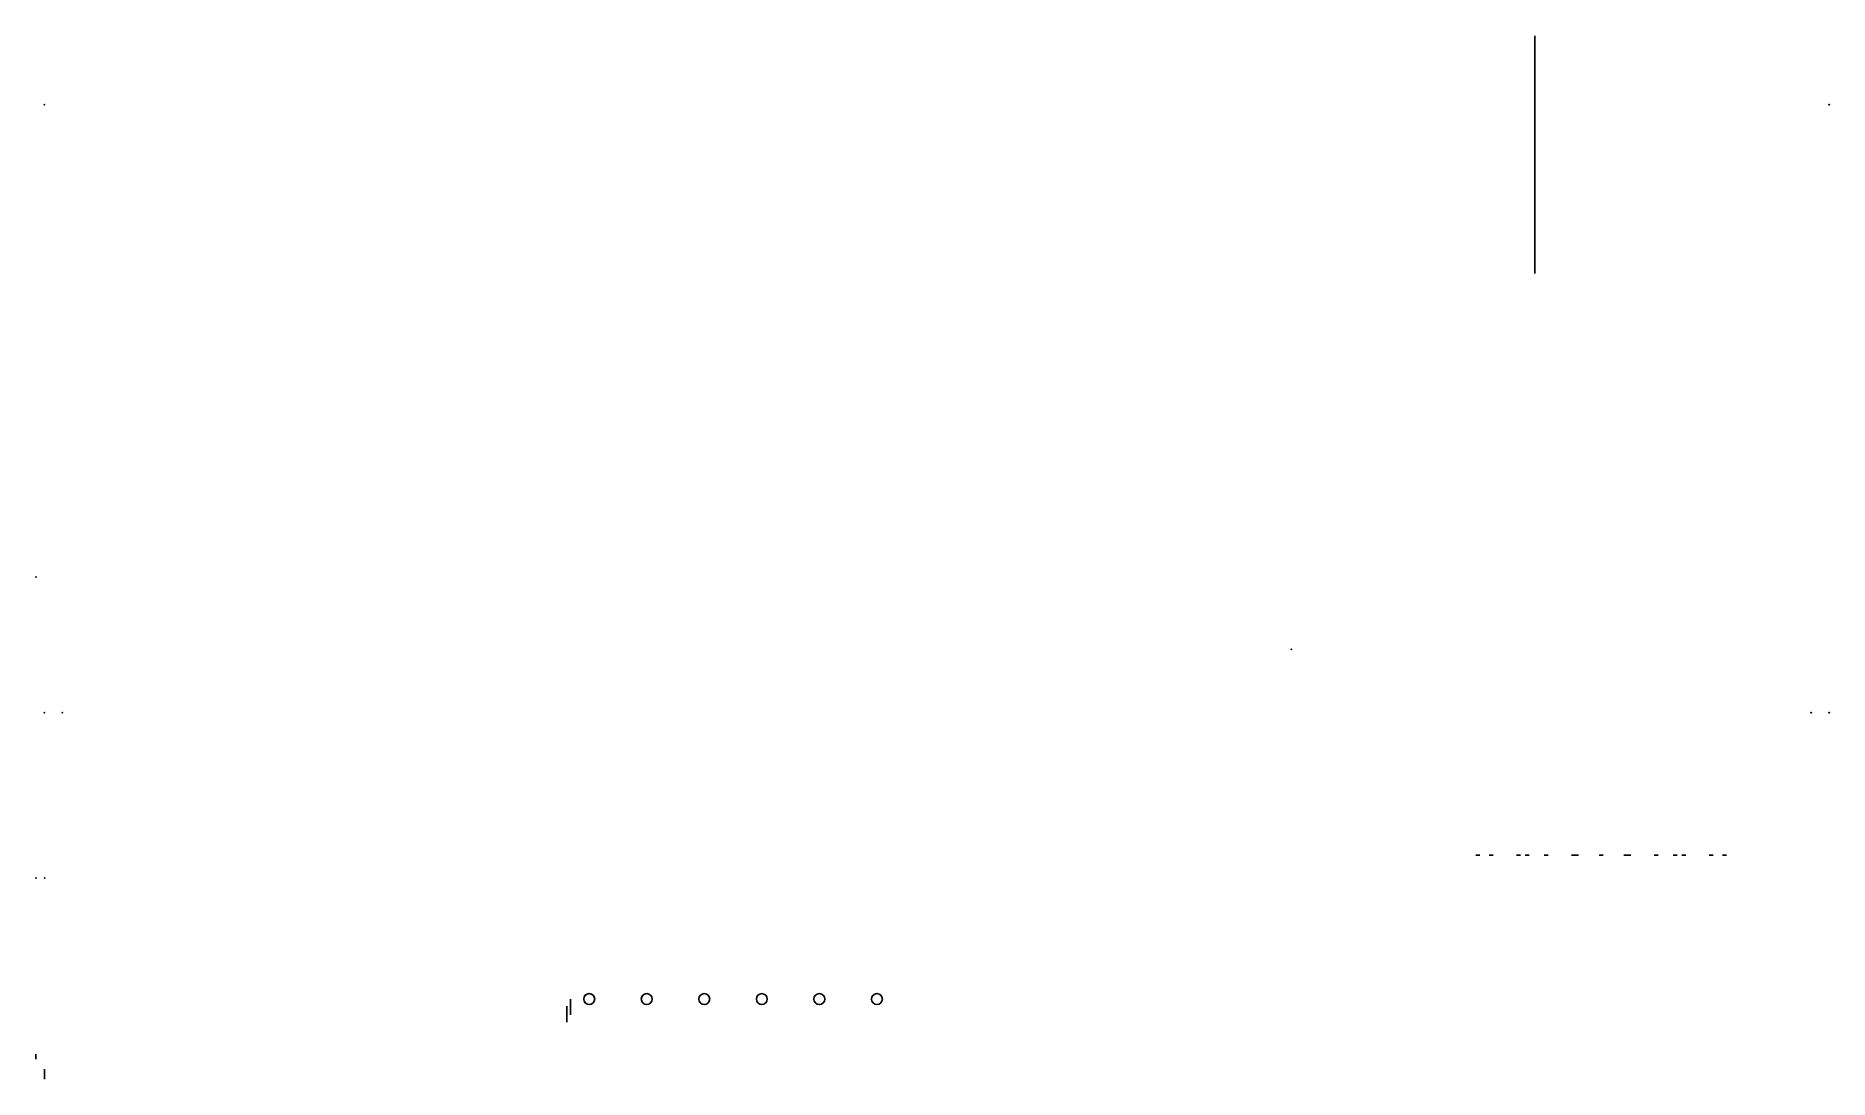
# Model space of a CAD drawing. Header units: inches. Extents: x -1098 to 6225, y -129 to 4133.
import ezdxf

# ---------------------------------------------------------------- set-up
doc = ezdxf.new("R2010")
doc.units = ezdxf.units.IN
doc.header["$MEASUREMENT"] = 0
doc.layers.add('TRANE-UNIT', color=43, linetype='Continuous')

# ---------------------------------------------------------------- blocks, each defined once
blk = doc.blocks.new('Trane-Unit')
at = {"layer": 'TRANE-UNIT', "color": 0}
for p, q in [((150.52, 81.4, 111.1), (150.52, 105.4, 111.1)), ((52.77, 5.77, 67.48), (52.77, 7.37, 67.48)), ((53.13, 6.5, 67.76), (53.13, 8.09, 67.76)), ((0, 0), (0, 1))]:
    blk.add_line(p, q, dxfattribs=at)
for centre in [(55.02, 8.09, 103.74), (60.83, 8.09, 103.74), (66.64, 8.09, 103.74), (72.45, 8.09, 103.74), (78.26, 8.09, 103.74), (84.07, 8.09, 103.74)]:
    blk.add_circle(centre, 0.551, dxfattribs=at)
at = {"layer": 'TRANE-UNIT', "color": 0, "extrusion": (0, -1, -1e-16)}
for centre, start, end in [((144.76, 105.3, -22.62), 180, 0), ((144.76, 105.3, -22.62), 0, 180), ((144.76, 112, -22.62), 180, 0), ((144.76, 112, -22.62), 0, 180), ((144.76, 118.7, -22.62), 180, 0), ((144.76, 118.7, -22.62), 0, 180), ((146.09, 106.62, -22.62), 180, 0), ((146.09, 106.62, -22.62), 0, 180), ((146.09, 109.31, -22.62), 180, 0), ((146.09, 109.31, -22.62), 0, 180), ((146.09, 112, -22.62), 180, 0), ((146.09, 112, -22.62), 0, 180), ((146.09, 114.69, -22.62), 180, 0), ((146.09, 114.69, -22.62), 0, 180), ((146.09, 117.38, -22.62), 180, 0), ((146.09, 117.38, -22.62), 0, 180), ((148.87, 106.62, -22.62), 180, 0), ((148.87, 106.62, -22.62), 0, 180), ((148.87, 117.38, -22.62), 180, 0), ((148.87, 117.38, -22.62), 0, 180), ((149.74, 105.3, -22.62), 180, 0), ((149.74, 105.3, -22.62), 0, 180), ((149.74, 118.7, -22.62), 180, 0), ((149.74, 118.7, -22.62), 0, 180), ((151.65, 106.62, -22.62), 180, 0), ((151.65, 106.62, -22.62), 0, 180), ((151.65, 117.38, -22.62), 180, 0), ((151.65, 117.38, -22.62), 0, 180), ((154.43, 106.62, -22.62), 180, 0), ((154.43, 106.62, -22.62), 0, 180), ((154.43, 117.38, -22.62), 180, 0), ((154.43, 117.38, -22.62), 0, 180), ((154.72, 105.3, -22.62), 180, 0), ((154.72, 105.3, -22.62), 0, 180), ((154.72, 118.7, -22.62), 180, 0), ((154.72, 118.7, -22.62), 0, 180), ((157.21, 106.62, -22.62), 180, 0), ((157.21, 106.62, -22.62), 0, 180), ((157.21, 117.38, -22.62), 180, 0), ((157.21, 117.38, -22.62), 0, 180), ((159.7, 105.3, -22.62), 180, 0), ((159.7, 105.3, -22.62), 0, 180), ((159.7, 118.7, -22.62), 180, 0), ((159.7, 118.7, -22.62), 0, 180), ((159.99, 106.62, -22.62), 180, 0), ((159.99, 106.62, -22.62), 0, 180), ((159.99, 117.38, -22.62), 180, 0), ((159.99, 117.38, -22.62), 0, 180), ((162.77, 106.62, -22.62), 180, 0), ((162.77, 106.62, -22.62), 0, 180), ((162.77, 117.38, -22.62), 180, 0), ((162.77, 117.38, -22.62), 0, 180), ((164.68, 105.3, -22.62), 180, 0), ((164.68, 105.3, -22.62), 0, 180), ((164.68, 118.7, -22.62), 180, 0), ((164.68, 118.7, -22.62), 0, 180), ((165.55, 106.62, -22.62), 180, 0), ((165.55, 106.62, -22.62), 0, 180), ((165.55, 117.38, -22.62), 180, 0), ((165.55, 117.38, -22.62), 0, 180), ((168.33, 106.62, -22.62), 180, 0), ((168.33, 106.62, -22.62), 0, 180), ((168.33, 109.31, -22.62), 180, 0), ((168.33, 109.31, -22.62), 0, 180), ((168.33, 112, -22.62), 180, 0), ((168.33, 112, -22.62), 0, 180), ((168.33, 114.69, -22.62), 180, 0), ((168.33, 114.69, -22.62), 0, 180), ((168.33, 117.38, -22.62), 180, 0), ((168.33, 117.38, -22.62), 0, 180), ((169.66, 105.3, -22.62), 180, 0), ((169.66, 105.3, -22.62), 0, 180), ((169.66, 112, -22.62), 180, 0), ((169.66, 112, -22.62), 0, 180), ((169.66, 118.7, -22.62), 180, 0), ((169.66, 118.7, -22.62), 0, 180)]:
    blk.add_arc(centre, 0.201, start, end, dxfattribs=at)
at = {"layer": 'TRANE-UNIT', "color": 0, "extrusion": (-1, 0, 0)}
for p in [(0, 98.44, 79.5), (125.93, 43.42, 112)]:
    blk.add_point(p, dxfattribs=at)
at = {"layer": 'TRANE-UNIT', "color": 0, "extrusion": (1, 0, 0)}
blk.add_point((180.24, 98.44, 79.5), dxfattribs=at)
at = {"layer": 'TRANE-UNIT', "color": 0, "extrusion": (-1, -1e-16, 0)}
blk.add_point((0, 37.01, 19.84), dxfattribs=at)
at = {"layer": 'TRANE-UNIT', "color": 0, "extrusion": (1, 1e-16, 0)}
blk.add_point((1.81, 37.01, 38.74), dxfattribs=at)
at = {"layer": 'TRANE-UNIT', "color": 0, "extrusion": (-1, 1e-16, 0)}
blk.add_point((178.42, 37.01, 38.74), dxfattribs=at)
at = {"layer": 'TRANE-UNIT', "color": 0, "extrusion": (1, -1e-16, 0)}
blk.add_point((180.24, 37.01, 19.84), dxfattribs=at)

msp = doc.modelspace()

# ---------------------------------------------------------------- linework, layer by layer
at = {"layer": 'TRANE-UNIT', "color": 0}
for p, q in [((5023.6, 3162.6, 2911.8), (5023.6, 4133, 2911.8)), ((1071.2, 104.7, 1148), (1071.2, 169.2, 1148)), ((1085.5, 134.2, 1159.2), (1085.5, 198.6, 1159.2)), ((-1097.5, -46.6, -1570.8), (-1097.5, -26.6, -1570.8))]:
    msp.add_line(p, q, dxfattribs=at)
for centre in [(1161.9, 198.6, 2614.1), (1396.9, 198.6, 2614.1), (1631.9, 198.6, 2614.1), (1866.8, 198.6, 2614.1), (2101.8, 198.6, 2614.1), (2336.8, 198.6, 2614.1)]:
    msp.add_circle(centre, 22.3, dxfattribs=at)
at = {"layer": 'TRANE-UNIT', "color": 0, "extrusion": (0, -1, -1e-16)}
for centre, start, end in [((4790.8, 2677.3, -785.9), 180, 0), ((4790.8, 2677.3, -785.9), 0, 180), ((4790.8, 2948.2, -785.9), 180, 0), ((4790.8, 2948.2, -785.9), 0, 180), ((4790.8, 3219.1, -785.9), 180, 0), ((4790.8, 3219.1, -785.9), 0, 180), ((4844.6, 2730.6, -785.9), 180, 0), ((4844.6, 2730.6, -785.9), 0, 180), ((4844.6, 2839.4, -785.9), 180, 0), ((4844.6, 2839.4, -785.9), 0, 180), ((4844.6, 2948.2, -785.9), 180, 0), ((4844.6, 2948.2, -785.9), 0, 180), ((4844.6, 3056.9, -785.9), 180, 0), ((4844.6, 3056.9, -785.9), 0, 180), ((4844.6, 3165.7, -785.9), 180, 0), ((4844.6, 3165.7, -785.9), 0, 180), ((4957, 2730.6, -785.9), 180, 0), ((4957, 2730.6, -785.9), 0, 180), ((4957, 3165.7, -785.9), 180, 0), ((4957, 3165.7, -785.9), 0, 180), ((4992.2, 2677.3, -785.9), 180, 0), ((4992.2, 2677.3, -785.9), 0, 180), ((4992.2, 3219.1, -785.9), 180, 0), ((4992.2, 3219.1, -785.9), 0, 180), ((5069.4, 2730.6, -785.9), 180, 0), ((5069.4, 2730.6, -785.9), 0, 180), ((5069.4, 3165.7, -785.9), 180, 0), ((5069.4, 3165.7, -785.9), 0, 180), ((5181.8, 2730.6, -785.9), 180, 0), ((5181.8, 2730.6, -785.9), 0, 180), ((5181.8, 3165.7, -785.9), 180, 0), ((5181.8, 3165.7, -785.9), 0, 180), ((5193.5, 2677.3, -785.9), 180, 0), ((5193.5, 2677.3, -785.9), 0, 180), ((5193.5, 3219.1, -785.9), 180, 0), ((5193.5, 3219.1, -785.9), 0, 180), ((5294.2, 2730.6, -785.9), 180, 0), ((5294.2, 2730.6, -785.9), 0, 180), ((5294.2, 3165.7, -785.9), 180, 0), ((5294.2, 3165.7, -785.9), 0, 180), ((5394.9, 2677.3, -785.9), 180, 0), ((5394.9, 2677.3, -785.9), 0, 180), ((5394.9, 3219.1, -785.9), 180, 0), ((5394.9, 3219.1, -785.9), 0, 180), ((5406.6, 2730.6, -785.9), 180, 0), ((5406.6, 2730.6, -785.9), 0, 180), ((5406.6, 3165.7, -785.9), 180, 0), ((5406.6, 3165.7, -785.9), 0, 180), ((5519, 2730.6, -785.9), 180, 0), ((5519, 2730.6, -785.9), 0, 180), ((5519, 3165.7, -785.9), 180, 0), ((5519, 3165.7, -785.9), 0, 180), ((5596.2, 2677.3, -785.9), 180, 0), ((5596.2, 2677.3, -785.9), 0, 180), ((5596.2, 3219.1, -785.9), 180, 0), ((5596.2, 3219.1, -785.9), 0, 180), ((5631.4, 2730.6, -785.9), 180, 0), ((5631.4, 2730.6, -785.9), 0, 180), ((5631.4, 3165.7, -785.9), 180, 0), ((5631.4, 3165.7, -785.9), 0, 180), ((5743.8, 2730.6, -785.9), 180, 0), ((5743.8, 2730.6, -785.9), 0, 180), ((5743.8, 2839.4, -785.9), 180, 0), ((5743.8, 2839.4, -785.9), 0, 180), ((5743.8, 2948.2, -785.9), 180, 0), ((5743.8, 2948.2, -785.9), 0, 180), ((5743.8, 3056.9, -785.9), 180, 0), ((5743.8, 3056.9, -785.9), 0, 180), ((5743.8, 3165.7, -785.9), 180, 0), ((5743.8, 3165.7, -785.9), 0, 180), ((5797.6, 2677.3, -785.9), 180, 0), ((5797.6, 2677.3, -785.9), 0, 180), ((5797.6, 2948.2, -785.9), 180, 0), ((5797.6, 2948.2, -785.9), 0, 180), ((5797.6, 3219.1, -785.9), 180, 0), ((5797.6, 3219.1, -785.9), 0, 180)]:
    msp.add_arc(centre, 8.12, start, end, dxfattribs=at)
at = {"layer": 'TRANE-UNIT', "color": 0, "extrusion": (1, 0, 0)}
msp.add_point((6225.1, 3851.6, 1634.2), dxfattribs=at)
at = {"layer": 'TRANE-UNIT', "color": 0, "extrusion": (-1, 0, 0)}
for p in [(-1097.5, 1922.1, 19.2), (4029.2, 1626.9, 2948.2)]:
    msp.add_point(p, dxfattribs=at)
at = {"layer": 'TRANE-UNIT', "color": 0, "extrusion": (-1, 1e-16, 0)}
msp.add_point((6151.9, 1367.7, -14.1), dxfattribs=at)
at = {"layer": 'TRANE-UNIT', "color": 0, "extrusion": (1, -1e-16, 0)}
msp.add_point((6225.1, 1367.7, -778.3), dxfattribs=at)
at = {"layer": 'TRANE-UNIT', "color": 0, "extrusion": (-1, -1e-16, 0)}
msp.add_point((-1097.5, 693.6, -1174), dxfattribs=at)
at = {"layer": 'TRANE-UNIT', "color": 0, "extrusion": (1, 1e-16, 0)}
msp.add_point((-1061.3, 693.6, -796), dxfattribs=at)

# ---------------------------------------------------------------- block references
at = {"layer": 'TRANE-UNIT', "xscale": 40.43419994, "yscale": 40.43419994, "zscale": 40.43419994}
msp.add_blockref('Trane-Unit', (-1062.6, -128.7, -1580.5), dxfattribs=at)

doc.saveas('drawing.dxf')
